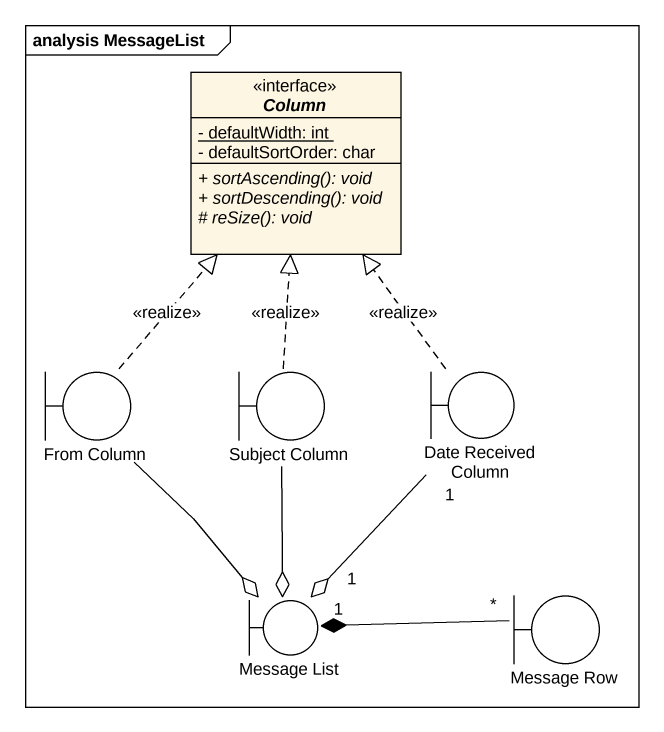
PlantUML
@startuml
mainframe analysis MessageList
allowmixing
hide circle
hide empty members
skinparam classAttributeIconSize 0
interface Column <<interface>> {
  {static} - defaultWidth: int
  - defaultSortOrder: char
  {abstract} + sortAscending(): void
  {abstract} + sortDescending(): void
  {abstract} # reSize(): void
}
boundary "From Column" as From_Column
boundary "Subject Column" as Subject_Column
boundary "Date Received Column" as Date_Received_Column
boundary "Message List" as Message_List
boundary "Message Row" as Message_Row
From_Column .up.|> Column : <<realize>>
From_Column --o Message_List
Subject_Column .up.|> Column : <<realize>>
Subject_Column --o Message_List
Date_Received_Column .up.|> Column : <<realize>>
Date_Received_Column "1" --o "1" Message_List
Message_Row "*" -left-* "1" Message_List
@enduml
